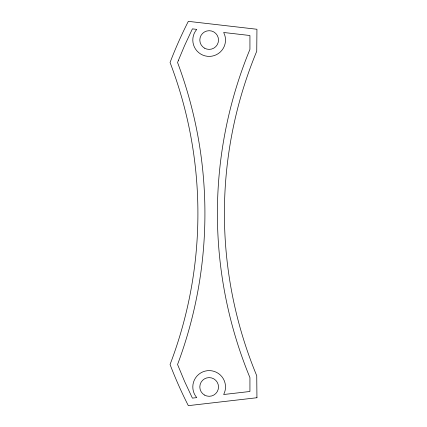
<?xml version="1.0" encoding="UTF-8"?>
<svg xmlns="http://www.w3.org/2000/svg" width="427" height="427" viewBox="0 0 427 427"><rect width="100%" height="100%" fill="white"/><g stroke="black" fill="none" stroke-linecap="round" stroke-linejoin="round"><path stroke-width="0.64" d="M178.401 60.372L177.563 62.513A430.341 430.341 0 0 1 177.563 364.487L184.608 381.471L192.396 398.124L196.762 397.622A16.354 16.354 0 0 1 197.018 376A16.354 16.354 0 0 1 218.491 373.524A16.354 16.354 0 0 1 223.663 394.516L249.934 391.484L249.934 377.633A430.341 430.341 0 0 1 249.934 49.367L249.934 35.516L223.663 32.484A16.354 16.354 0 0 1 218.491 53.476A16.354 16.354 0 0 1 197.018 51A16.354 16.354 0 0 1 196.762 29.378L192.396 28.876L184.608 45.529L178.401 60.372M256.942 397.734L188.328 405.65A423.333 423.333 0 0 1 170.058 364.509A423.333 423.333 0 0 0 170.058 62.491A423.333 423.333 0 0 1 188.328 21.35L256.942 29.266L256.744 51.24A423.333 423.333 0 0 0 256.744 375.76L256.942 397.734M204.49 48.139A9.346 9.346 0 0 0 218.507 40.042A9.346 9.346 0 0 0 204.49 31.95A9.346 9.346 0 0 0 204.49 48.139M204.49 395.05A9.346 9.346 0 0 0 218.507 386.958A9.346 9.346 0 0 0 204.49 378.861A9.346 9.346 0 0 0 204.49 395.05"/></g></svg>
